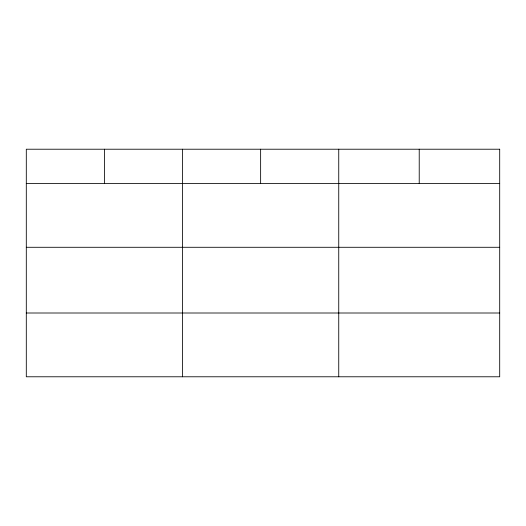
<?xml version="1.0" encoding="UTF-8"?>
<svg xmlns="http://www.w3.org/2000/svg" width="526" height="526" viewBox="0 0 526 526"><rect width="100%" height="100%" fill="white"/><g stroke="black" fill="none" stroke-linecap="round" stroke-linejoin="round"><path stroke-width="0.79" d="M26.3 183.508L499.7 183.508M26.3 247.286L499.7 247.286M26.3 313.003L499.7 313.003M419.222 149.22L419.222 183.508M338.744 149.22L338.744 376.78M260.633 149.22L260.633 183.508M182.522 149.22L182.522 376.78M104.411 149.22L104.411 183.508M499.7 149.22L26.3 149.22L26.3 376.78L499.7 376.78L499.7 149.22"/></g></svg>
